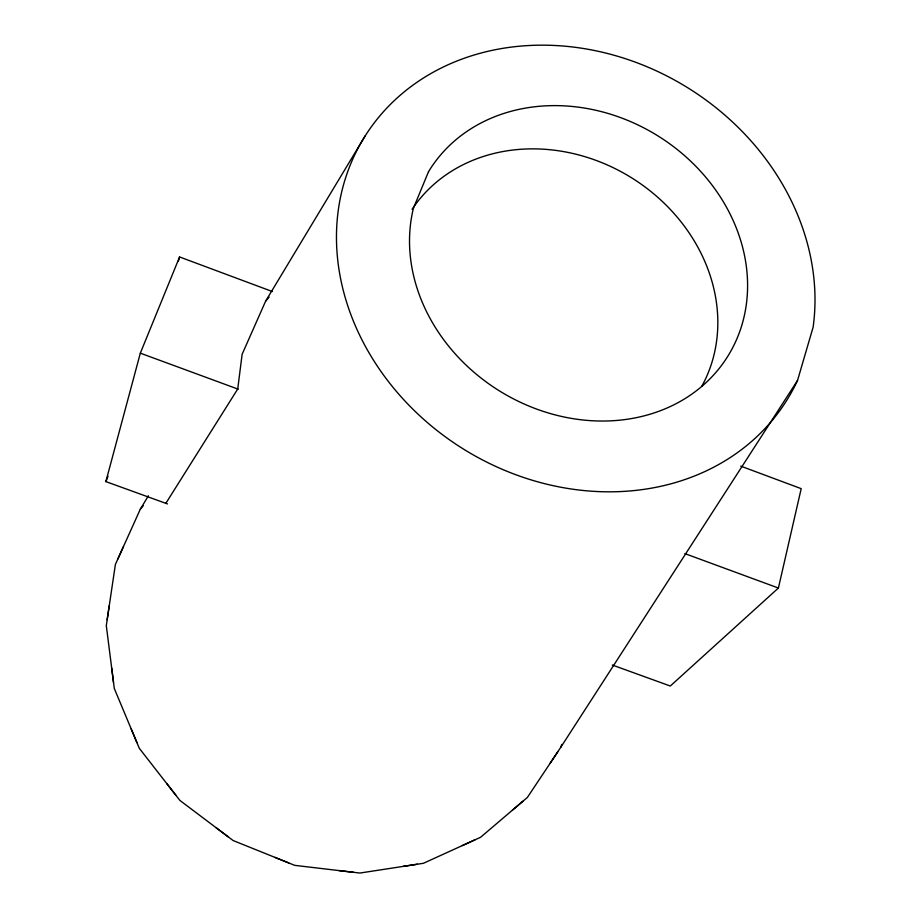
<?xml version="1.0" encoding="UTF-8"?>
<svg xmlns="http://www.w3.org/2000/svg" width="919" height="919" viewBox="0 0 919 919"><rect width="100%" height="100%" fill="white"/><g stroke="black" fill="none" stroke-linecap="round" stroke-linejoin="round"><path stroke-width="1.38" d="M109.246 605.747L107.178 619.67M117.804 559.085L123.479 546.518M612.295 665.023L670.296 686.022L778.404 588.034L801.196 488.655L740.737 466.128M167.453 503.911L105.869 481.602L140.331 353.16L179.584 256.964L272.369 291.541M178.424 261.111L179.584 256.964M797.52 380.489L813.131 327.164A248.831 212.634 31.9 0 0 502.314 48.431A248.831 212.634 31.9 0 0 400.477 396.1A248.831 212.634 31.9 0 0 797.52 380.489L560.877 747.136L527.391 797.428L480.603 837.266L423.429 863.286L359.88 873.05L294.723 865.353L233.104 840.529L179.917 800.449L139.32 748.342L114.289 688.492L106.294 625.609L115.392 564.45L140.274 509.275L148.396 495.778M560.877 747.136L561.739 744.482M557.707 751.903L550.194 763.172M105.869 481.602L108.017 476.272M365.176 135.886L265.614 301.179L242.134 354.252L237.722 389.013L165.845 503.325M522.957 801.207L512.457 810.144M140.274 509.275L143.249 505.726M265.614 301.179L269.118 297.078M475.169 839.736L462.337 845.583M417.387 864.216L403.096 866.41M353.654 872.315L338.985 870.58M288.819 862.975L274.907 857.381M140.331 353.16L238.205 389.185M684.85 553.594L778.404 588.034M227.981 836.681L215.954 827.605M176 795.417L166.798 783.608M136.897 742.552L131.21 728.951M113.508 682.392L111.693 668.09M412.08 209.314A169.877 146.799 32 0 1 630.181 176.942A169.877 146.799 32 0 1 701.852 386.221M428.507 171.715L413.424 208.222A175.816 150.119 31.9 0 0 615.489 420.546A175.816 150.119 31.9 0 0 712.489 185.672A175.816 150.119 31.9 0 0 428.507 171.715"/></g></svg>
